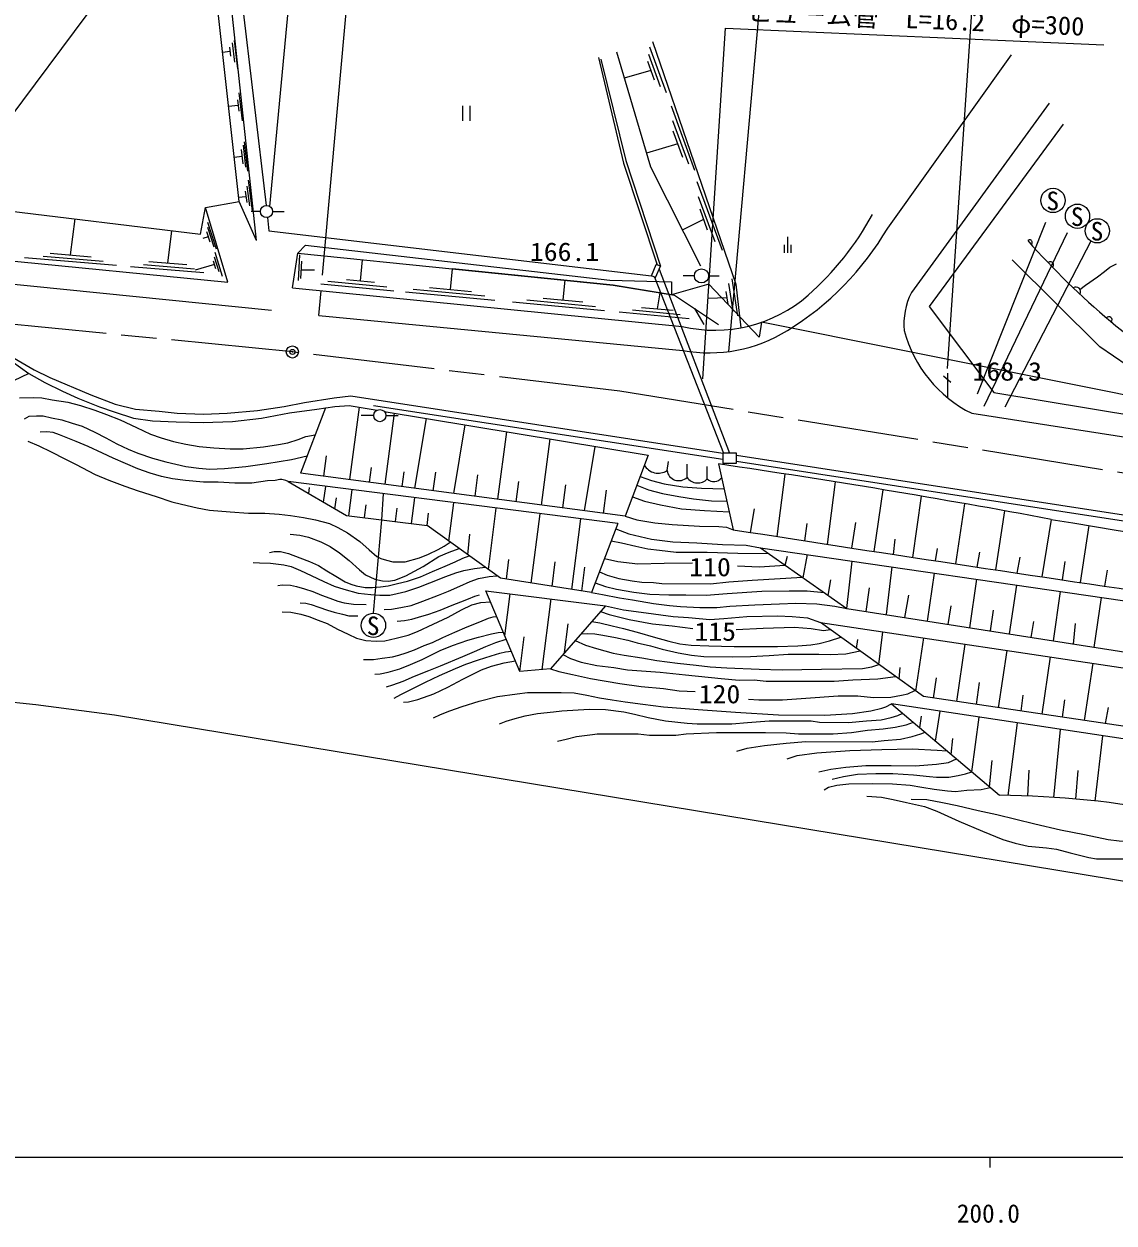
# Model space of a CAD drawing. Units: millimetres, scale not verified. Extents: x 40000 to 680000, y 20000 to 380000.
# Drawn here: x 172466 to 280272, y 198499 to 317019 of the extents above; entities that cross this region are included whole.
import ezdxf
from ezdxf.enums import TextEntityAlignment as Align

# ---------------------------------------------------------------- set-up
doc = ezdxf.new("R2010")
doc.units = ezdxf.units.MM
doc.header["$LTSCALE"] = 1000
doc.header["$PDMODE"] = 32
doc.header["$PDSIZE"] = 500
doc.linetypes.add('CHAIN', pattern=[18.5, 12, -1.5, 3.5, -1.5])
for name, color, linetype, lineweight in [('M-BGD', 7, 'Continuous', 13), ('M-BMK', 2, 'CHAIN', 13), ('M-BMK-OTRS', 5, 'Continuous', 13), ('M-STR-HTXT', 7, 'Continuous', 13), ('M-TTL-BAND', 7, 'Continuous', 25), ('M-WORK', 1, 'Continuous', 13)]:
    doc.layers.add(name, color=color, linetype=linetype, lineweight=lineweight)
doc.layers.add('M-OTRS', color=6, linetype='Continuous')
doc.styles.add('ＭＳ ゴシック', font='')
doc.styles.get('ＭＳ ゴシック').set_extended_font_data('MS Gothic')

msp = doc.modelspace()

# ---------------------------------------------------------------- linework, layer by layer
at = {"layer": 'M-BGD'}
msp.add_circle((199010, 284600), 600, dxfattribs=at)
at = {"layer": 'M-BMK'}
for p, q in [((199010, 284600), (98922, 294511)), ((231397, 280726), (199010, 284600)), ((297383, 269992), (231397, 280726))]:
    msp.add_line(p, q, dxfattribs=at)
at = {"layer": 'M-BMK-OTRS'}
msp.add_lwpolyline([(287665, 279091), (245416, 287532), (245164, 286062), (240211, 291288), (236517, 290252), (230735, 291205), (214844, 292808)], dxfattribs=at)
at = {"layer": 'M-OTRS'}
msp.add_point((199010, 284600), dxfattribs=at)
at = {"layer": 'M-STR-HTXT'}
for p, q in [((196796, 298969), (199826, 331487)), ((202006, 292201), (205516, 331457)), ((245933, 327213), (242145, 284636)), ((263816, 282962), (266556, 323407)), ((239607, 281946), (241849, 316592)), ((241849, 316592), (279256, 314974)), ((94277, 257986), (173633, 249758)), ((173633, 249758), (181426, 248731)), ((181426, 248731), (289934, 230874))]:
    msp.add_line(p, q, dxfattribs=at)
at = {"layer": 'M-TTL-BAND'}
for p, q in [((40000, 205000), (579000, 205000)), ((268000, 205000), (268000, 204000))]:
    msp.add_line(p, q, dxfattribs=at)
at = {"layer": 'M-WORK'}
for p, q in [((159716, 292498), (187870, 330222)), ((193117, 326969), (196404, 299078)), ((193739, 299456), (190818, 325715)), ((195477, 295621), (192224, 325810)), ((193254, 315370), (193577, 312572)), ((234628, 315284), (242858, 291313)), ((192856, 314294), (192098, 314209)), ((192805, 314738), (192907, 313850)), ((193055, 315158), (193276, 313237)), ((231068, 314264), (234421, 302886)), ((234336, 314765), (235989, 310245)), ((229295, 313721), (231758, 303259)), ((229527, 313535), (231997, 303515)), ((234141, 313334), (234807, 311512)), ((234229, 314026), (235398, 310828)), ((257885, 296852), (270146, 313962)), ((234474, 312423), (231839, 311647)), ((193583, 309526), (193707, 308412)), ((193730, 310209), (194039, 307450)), ((193645, 308969), (192693, 308863)), ((215854, 307436), (215854, 308931)), ((216609, 307436), (216609, 308931)), ((236466, 308939), (238792, 302580)), ((273841, 309186), (260227, 290471)), ((236619, 307490), (238184, 303211)), ((275256, 307103), (261986, 289087)), ((236651, 306470), (237609, 303851)), ((193958, 304613), (194109, 303199)), ((194139, 305053), (194372, 302866)), ((194257, 305368), (194565, 302486)), ((237130, 305161), (234021, 304244)), ((194033, 303906), (193254, 303819)), ((231997, 303515), (235410, 293086)), ((231758, 303259), (235074, 293209)), ((234421, 302886), (239360, 293110)), ((194650, 301570), (195021, 298564)), ((239011, 301459), (241508, 294655)), ((194422, 299943), (193694, 299862)), ((194352, 300509), (194492, 299377)), ((194513, 300997), (194755, 299040)), ((239157, 299962), (240793, 295503)), ((164219, 299379), (189913, 296238)), ((189913, 296238), (190429, 298869)), ((190429, 298869), (193739, 299456)), ((192637, 291505), (190429, 298869)), ((195477, 295621), (193739, 299456)), ((239292, 298732), (240044, 296683)), ((177078, 294186), (177514, 297754)), ((195849, 298480), (194926, 298480)), ((196544, 297888), (196699, 296577)), ((197049, 298480), (198203, 298480)), ((239668, 297707), (237572, 296649)), ((186686, 293388), (187077, 296585)), ((190521, 296494), (190846, 295494)), ((190606, 296925), (191231, 295004)), ((191501, 294755), (190638, 297409)), ((196699, 296577), (234523, 292120)), ((266764, 280470), (273529, 297419)), ((267437, 279245), (275664, 296397)), ((190683, 295994), (190153, 295829)), ((199564, 294350), (200312, 295164)), ((200312, 295164), (230414, 291692)), ((247691, 294389), (247691, 295205)), ((248011, 294389), (248011, 295966)), ((248332, 294389), (248332, 295205)), ((277990, 295550), (269484, 279153)), ((161271, 294587), (192637, 291505)), ((174369, 294062), (180289, 293571)), ((175056, 294353), (179100, 294018)), ((191290, 294016), (191754, 292549)), ((191331, 294456), (192074, 292104)), ((199027, 290930), (199564, 294350)), ((199564, 294350), (230735, 291205)), ((199731, 294211), (199598, 291672)), ((172507, 293921), (181624, 293164)), ((183008, 293049), (190261, 292447)), ((184283, 293239), (189330, 292820)), ((184803, 293544), (188569, 293232)), ((191298, 293232), (189408, 292673)), ((191175, 293619), (191420, 292844)), ((199856, 291853), (199944, 293558)), ((205741, 291622), (205952, 293705)), ((214640, 290785), (214844, 292808)), ((234523, 292120), (234995, 293237)), ((234935, 291970), (235407, 293087)), ((235407, 293087), (234995, 293237)), ((235281, 292789), (242258, 274591)), ((278868, 285094), (270197, 293703)), ((159716, 292498), (196962, 288730)), ((199900, 292705), (201190, 292705)), ((202530, 291593), (208345, 291047)), ((204352, 291752), (207131, 291491)), ((225778, 289738), (225975, 291686)), ((230414, 291692), (236517, 291533)), ((234935, 291970), (234523, 292120)), ((234832, 292008), (241661, 274591)), ((238773, 292116), (237675, 292116)), ((240173, 292116), (241234, 292116)), ((243067, 288162), (242499, 291835)), ((199027, 290930), (237555, 287127)), ((201622, 288204), (201863, 290650)), ((201824, 291326), (209051, 290647)), ((210194, 290539), (219027, 289709)), ((210961, 290801), (218054, 290134)), ((212567, 290980), (216713, 290590)), ((230735, 291205), (236789, 290207)), ((235108, 288861), (235369, 290442)), ((236517, 291533), (236517, 290252)), ((240211, 291288), (236517, 290252)), ((241873, 290577), (242068, 289313)), ((242149, 291371), (242574, 288630)), ((242858, 291313), (243371, 286988)), ((220777, 289544), (229881, 288688)), ((222210, 289743), (229001, 289105)), ((223829, 289921), (227727, 289555)), ((236789, 290207), (241154, 287302)), ((241971, 289945), (240121, 289887)), ((201622, 288204), (237630, 284740)), ((231319, 288553), (238262, 287900)), ((232657, 288761), (237371, 288318)), ((233555, 289007), (236662, 288715)), ((238770, 288889), (239688, 287325)), ((261986, 289087), (268378, 280577)), ((287665, 279091), (278868, 285094)), ((172953, 282476), (169878, 281009)), ((263409, 282246), (264145, 281616)), ((263816, 282489), (263816, 280077)), ((204794, 280252), (241583, 274591)), ((268378, 280577), (295661, 276098)), ((202273, 279084), (199827, 272624)), ((204612, 279301), (207390, 278840)), ((205604, 279136), (204653, 271982)), ((241583, 273972), (207043, 279287)), ((208103, 278721), (234184, 274394)), ((209094, 278557), (208158, 271516)), ((266194, 278537), (335570, 267784)), ((207068, 278308), (205827, 278308)), ((208268, 278308), (209490, 278308)), ((211128, 271121), (212274, 278029)), ((214975, 270610), (216101, 277394)), ((220172, 276719), (219283, 270037)), ((224478, 276004), (223608, 269462)), ((227911, 268890), (228968, 275259)), ((202120, 272319), (202389, 274338)), ((234184, 274394), (231939, 268354)), ((242933, 274383), (323246, 262023)), ((231939, 268354), (199827, 272624)), ((206631, 271719), (206821, 273189)), ((209861, 271290), (210063, 272756)), ((212919, 270883), (213195, 272707)), ((236062, 272879), (236220, 273771)), ((238045, 272201), (238045, 273519)), ((240047, 272059), (240047, 273272)), ((241153, 273527), (242609, 267030)), ((323246, 261408), (242933, 273765)), ((231209, 267629), (198598, 271783)), ((198598, 271783), (204363, 268442)), ((217075, 270331), (217355, 272442)), ((221142, 269790), (221410, 271805)), ((225750, 269177), (226053, 271452)), ((246951, 266355), (247741, 272536)), ((251946, 265584), (252726, 271752)), ((200642, 270598), (200721, 271211)), ((202105, 269750), (202304, 271311)), ((204598, 268412), (204925, 270977)), ((207842, 268011), (208037, 270581)), ((229770, 268643), (230074, 270929)), ((256556, 264878), (257442, 270982)), ((260375, 264296), (261225, 270344)), ((203225, 269101), (203363, 270180)), ((206144, 268221), (206307, 269501)), ((209223, 267841), (209390, 269151)), ((210797, 267646), (211120, 270188)), ((214493, 265899), (214977, 269697)), ((218397, 263089), (219170, 269163)), ((244325, 266763), (244731, 269081)), ((264640, 263649), (265505, 269602)), ((204363, 268442), (212329, 267457)), ((207029, 258775), (207842, 268011)), ((212329, 267457), (212481, 268650)), ((222631, 261754), (223504, 268611)), ((226647, 261116), (227537, 268097)), ((268568, 263057), (269464, 268896)), ((273151, 262371), (274094, 268047)), ((219579, 262238), (212329, 267457)), ((231209, 267629), (228593, 260807)), ((249678, 265934), (249923, 267648)), ((254350, 265215), (254732, 267729)), ((276953, 261805), (277824, 267431)), ((216352, 264561), (216568, 266581)), ((258478, 264584), (258642, 266090)), ((245313, 265254), (253836, 259257)), ((245313, 265254), (335730, 252083)), ((247760, 263533), (247973, 264402)), ((249528, 262288), (249943, 264580)), ((262627, 263954), (262822, 265178)), ((266744, 263332), (266990, 264823)), ((270708, 262736), (270973, 264305)), ((220188, 262142), (220434, 264073)), ((224691, 261427), (224998, 263841)), ((227628, 260960), (227928, 263312)), ((253836, 259257), (254368, 263935)), ((257769, 258638), (258334, 263358)), ((275167, 262071), (275446, 263902)), ((228593, 260807), (219579, 262238)), ((252016, 260538), (252266, 262081)), ((261833, 257998), (262525, 262747)), ((266012, 257339), (266711, 262137)), ((279346, 261451), (279626, 263019)), ((221511, 253029), (218160, 260989)), ((218160, 260989), (229977, 259513)), ((255743, 258957), (256088, 261270)), ((269941, 256721), (270646, 261564)), ((274271, 256038), (274984, 260932)), ((220029, 256548), (220547, 260690)), ((223724, 253214), (224595, 260185)), ((259579, 258353), (259977, 260558)), ((278309, 255402), (279029, 260343)), ((229977, 259513), (224529, 253281)), ((253836, 259257), (319526, 248910)), ((263880, 257675), (264173, 259512)), ((268052, 257018), (268366, 259090)), ((225924, 254877), (226278, 257713)), ((251226, 257872), (323017, 247111)), ((261419, 250537), (251226, 257872)), ((272064, 256386), (272334, 257950)), ((276262, 255725), (276475, 257753)), ((221511, 253029), (221937, 256443)), ((254798, 255302), (254919, 256186)), ((257017, 253705), (257417, 256944)), ((260666, 251079), (261454, 256339)), ((264713, 250048), (265564, 255723)), ((268855, 249434), (269705, 255102)), ((273155, 248796), (274003, 254458)), ((277352, 248173), (278199, 253829)), ((224529, 253281), (221511, 253029)), ((259022, 252262), (259118, 253397)), ((262426, 250387), (262703, 252385)), ((266673, 249757), (266975, 251922)), ((316840, 242315), (261419, 250537)), ((271079, 249104), (271278, 250666)), ((275160, 248498), (275416, 250219)), ((318767, 240613), (258266, 249834)), ((258266, 249834), (268930, 240787)), ((262624, 246138), (263075, 249101)), ((279439, 247863), (279714, 249470)), ((261068, 247457), (261241, 248592)), ((266213, 243093), (266920, 248516)), ((269810, 240772), (270733, 247934)), ((274326, 240571), (274978, 247287)), ((278417, 240212), (279150, 246651)), ((264177, 244820), (264334, 246381)), ((267969, 241603), (268228, 244213)), ((271731, 240712), (271874, 243271)), ((276481, 240403), (276741, 243237))]:
    msp.add_line(p, q, dxfattribs=at)
for points in [[(276905, 290775), (277465, 291200), (278627, 292029), (279318, 292566), (279848, 292981), (280526, 293308)], [(171284, 283650), (172953, 282476), (174520, 281581), (176288, 280718), (177783, 280026), (179946, 279170), (181395, 278690), (183310, 278043), (185183, 277794), (187524, 277679), (190173, 277631), (193083, 277730), (195960, 278055), (198723, 278579), (201445, 278960), (203200, 279223), (204612, 279301)], [(171502, 283983), (173465, 282843), (175008, 282073), (179076, 280357), (181484, 279452), (183481, 278951), (185828, 278731), (187619, 278534), (190237, 278441), (192551, 278536), (195556, 278808), (198211, 279214), (200200, 279592), (203135, 280068), (204794, 280252)], [(172034, 280078), (173421, 280091), (174249, 280056), (175267, 279883), (176792, 279647), (178055, 279315), (179477, 278856), (180628, 278426), (181985, 277874), (183597, 277125), (184992, 276473), (186036, 276125), (187251, 275764), (188471, 275495), (189780, 275270), (191229, 275120), (192859, 275029), (194151, 275016), (196148, 275235), (197651, 275445), (198569, 275606), (199587, 275942), (200357, 276235), (201261, 276412)], [(172522, 277981), (172975, 278242), (173712, 278299), (174352, 278272), (175184, 278100), (176219, 277886), (177232, 277551), (178214, 277260), (179482, 276677), (180569, 276106), (181662, 275507), (182756, 274996), (183715, 274608), (185186, 274109), (186503, 273726), (188470, 273269), (189776, 273113), (190839, 273018), (192283, 273095), (194417, 273270), (196496, 273564), (198918, 273971), (200479, 274346)], [(198598, 271783), (198370, 271890), (197982, 271986), (197769, 271981), (197297, 271909), (196545, 271850), (194987, 271640), (193327, 271619), (191672, 271727), (190222, 271737), (188438, 271883), (187159, 272073), (186069, 272298), (184960, 272615), (183733, 273049), (181282, 274085), (180226, 274610), (178811, 275260), (177617, 275749), (175984, 276400), (175364, 276631), (174728, 276694), (174061, 276673)], [(172863, 275792), (173937, 275317), (175166, 274723), (176509, 274033), (177573, 273494), (179519, 272479), (180860, 271917), (182448, 271333), (183746, 270872), (185538, 270308), (187095, 269796), (188052, 269543), (189606, 269178), (190828, 268948), (192869, 268808), (194674, 268675), (196302, 268666), (197702, 268568), (198822, 268435), (200104, 268242), (201298, 268014), (202694, 267634), (203512, 267264), (204467, 266725), (205678, 265858), (206592, 265032), (207380, 264392), (207764, 264174), (208307, 264021), (208960, 263848), (210153, 263851), (211570, 264257), (212490, 264601), (213422, 265068), (214007, 265399), (214627, 265802)], [(233088, 271445), (234245, 270979), (235617, 270609), (237229, 270309), (238673, 270080), (240472, 269897), (241978, 269845)], [(233405, 272298), (234534, 271898), (235787, 271558), (237632, 271281), (239476, 271137), (241703, 271071)], [(232653, 270275), (233844, 269840), (235420, 269483), (237492, 269107), (239756, 268928), (242209, 268812)], [(231939, 268354), (233069, 268007), (234847, 267713), (236582, 267557), (239261, 267365), (241201, 267346), (241946, 267278), (242609, 267030)], [(231009, 267108), (232286, 266627), (234522, 266094), (236637, 265838), (239012, 265733), (241565, 265582), (243882, 265508), (245313, 265254)], [(198783, 266600), (199755, 266479), (200591, 266280), (201814, 265823), (202736, 265377), (203675, 264744), (204615, 263989), (205661, 263052), (206243, 262555), (207176, 262138), (207916, 261973), (208469, 261951), (209131, 262042), (210239, 262469), (211938, 263394), (213511, 264373), (214521, 264814), (215506, 265170)], [(230554, 265922), (231546, 265733), (232980, 265395), (234173, 265151), (235305, 265009), (236984, 264825), (240050, 264802), (243058, 264708), (246118, 264688)], [(196765, 264780), (197214, 264890), (197825, 264885), (198631, 264683), (199747, 264235), (200694, 263872), (201611, 263487), (202422, 262978), (203303, 262440), (204237, 261870), (204780, 261644), (205328, 261474), (206209, 261320), (206945, 261312), (207718, 261398), (208477, 261498), (209393, 261701), (210402, 261959), (211670, 262384), (212864, 262893), (214132, 263438), (215126, 263859), (215880, 264204), (216512, 264446)], [(195147, 263787), (195758, 263771), (196850, 263734), (198171, 263563), (198880, 263377), (199817, 263006), (200856, 262490), (202115, 261926), (203147, 261455), (204084, 261158), (205506, 260764), (206762, 260631), (207676, 260553), (208638, 260563), (209378, 260726), (210234, 260938), (211508, 261336), (212620, 261770), (214177, 262397), (215178, 262756), (215977, 262989), (217010, 263197), (218087, 263312)], [(229887, 264180), (231191, 263901), (233178, 263673), (235785, 263710), (238586, 263755)], [(243026, 263469), (245188, 263360), (247760, 263533)], [(208077, 259143), (208807, 259174), (209731, 259326), (210745, 259554), (211922, 259964), (213475, 260553), (214445, 260939), (215569, 261455), (216607, 261914), (217423, 262194), (218483, 262410), (219234, 262486)], [(229388, 262880), (230153, 262532), (231295, 262222), (232600, 261975), (233583, 261851), (234740, 261817), (235560, 261724), (240364, 261671), (242186, 261882), (244481, 262048), (249458, 262338)], [(197575, 261517), (197990, 261575), (198831, 261562), (199413, 261409), (200214, 261171), (201049, 260926), (201902, 260562), (202718, 260275), (203511, 259955), (204121, 259805), (205058, 259661), (206298, 259642)], [(228593, 260807), (229696, 260619), (231359, 260312), (232664, 260114), (234726, 259747), (236294, 259550), (237384, 259452), (239302, 259352), (241001, 259356), (242280, 259461), (244745, 259616), (247182, 259717), (248799, 259768), (250866, 259694), (252674, 259470), (253836, 259257)], [(228970, 261791), (229993, 261422), (231053, 261144), (232767, 260867), (234361, 260666), (236233, 260589), (237915, 260583), (239937, 260573), (242015, 260739), (245426, 260939), (248131, 260997), (249921, 260987), (251618, 260818)], [(198014, 258921), (198843, 258895), (199855, 258683), (200649, 258455), (201562, 258103), (202452, 257744), (203481, 257208), (204513, 256710), (205358, 256320), (206278, 256075), (207307, 256021), (208155, 256049), (209283, 256300), (210478, 256616), (211378, 256981), (212948, 257690), (214411, 258386), (215726, 259126), (216774, 259598), (217656, 259835), (218616, 259906)], [(199776, 259808), (200334, 259780), (200866, 259650), (201629, 259387), (202489, 259071), (203149, 258868), (203978, 258674), (204585, 258527), (205476, 258514)], [(209366, 257992), (210107, 258055), (210817, 258180), (211491, 258370), (212514, 258671), (213618, 259070), (214807, 259560), (215675, 259895), (216426, 260208), (217055, 260452), (217532, 260592)], [(206045, 254205), (207040, 254208), (207879, 254339), (208905, 254450), (209529, 254614), (210273, 254845), (211073, 255164), (212035, 255595), (212875, 255890), (213888, 256361), (215086, 256900), (216307, 257435), (217546, 257929), (218392, 258272), (218870, 258412), (219232, 258443)], [(229475, 258938), (230327, 258657), (232329, 258170), (234626, 257734), (236581, 257519), (238618, 257281)], [(229977, 259513), (231752, 259105), (233506, 258863), (236664, 258467), (238180, 258339), (240298, 258166), (241692, 258249), (243950, 258435), (247032, 258504), (248439, 258465), (249967, 258325), (251226, 257872)], [(228617, 257957), (229402, 257809), (230630, 257544), (231773, 257275), (233325, 256844), (234691, 256456), (236247, 256005), (237330, 255758), (238463, 255621), (240199, 255564), (242715, 255491), (246979, 255481), (248991, 255535), (250279, 255635), (251119, 255782), (252124, 256038), (253266, 256404)], [(242910, 257170), (245569, 257313), (248655, 257381), (250311, 257273), (251526, 257074), (252228, 257151)], [(207160, 252750), (207696, 252785), (208495, 252936), (209652, 253291), (210685, 253708), (211843, 254211), (213633, 255088), (214862, 255595), (216356, 256112), (217418, 256417), (218688, 256751), (219369, 256870), (219878, 256907)], [(208335, 251502), (208957, 251682), (209963, 252067), (211100, 252538), (212516, 253102), (213648, 253565), (215877, 254493), (217022, 254999), (218133, 255486), (219143, 255870), (220170, 256215)], [(226975, 256079), (228013, 255633), (229091, 255290), (230728, 254813), (231834, 254614), (233568, 254350), (235048, 254108), (237113, 253826), (238941, 253624), (240338, 253487), (241970, 253362), (245187, 253260), (247449, 253192), (251327, 253233), (255384, 253316), (256305, 253463), (257017, 253705)], [(227556, 256743), (228150, 256756), (228920, 256724), (229726, 256613), (230973, 256381), (232198, 256105), (233116, 255855), (234429, 255541), (235599, 255226), (237151, 254860), (238480, 254622), (239718, 254494), (242498, 254454), (244321, 254492), (246176, 254604), (248032, 254720), (251063, 254735), (252192, 254706), (253750, 254761), (255155, 255044)], [(209089, 250374), (209742, 250746), (210936, 251330), (212173, 251944), (213548, 252611), (215148, 253307), (216162, 253755), (217435, 254173), (218685, 254574), (219520, 254822), (220089, 254971), (220666, 255035)], [(210008, 249970), (210491, 250013), (211421, 250238), (212991, 250811), (214388, 251473), (215855, 252270), (217709, 253184), (218714, 253553), (219966, 253878), (221077, 254059)], [(225752, 254680), (226532, 254309), (227576, 253953), (229138, 253608), (230795, 253399), (232166, 253195), (233544, 253074), (235392, 252936), (237887, 252676), (241410, 252327), (243188, 252167), (244676, 252186), (245885, 252046), (252579, 252059), (254428, 252184), (256914, 252282), (258660, 252522)], [(224529, 253281), (225365, 253007), (226713, 252715), (228499, 252336), (231395, 251842), (233512, 251542), (235708, 251320), (237252, 251101), (238842, 251032)], [(212962, 248446), (213650, 248770), (214575, 249136), (215808, 249559), (217473, 250082), (219313, 250549), (221231, 250812), (222277, 250926), (225608, 250926), (226889, 250897), (228131, 250672), (229371, 250427), (230634, 250202), (231927, 250000), (233680, 249787), (235727, 249533), (239154, 249245), (242823, 249006), (247091, 248739), (251687, 248711), (254393, 248865), (256229, 249117), (257315, 249379), (257709, 249510), (258266, 249834)], [(244124, 250288), (245131, 250211), (247475, 250225), (249790, 250393), (252977, 250599), (254920, 250625), (256479, 250460), (258183, 250463), (259256, 250678), (259894, 250798), (260579, 251141)], [(219489, 247835), (220171, 248100), (221055, 248380), (222027, 248638), (223244, 248877), (224832, 249036), (225646, 249136), (228355, 249283), (229966, 249252), (231779, 249017), (232837, 248808), (234194, 248465), (235928, 248146), (238044, 247900), (239031, 247845), (242461, 247857), (244011, 247968), (246150, 248128), (250316, 248135), (251143, 247998), (254003, 247976), (255775, 248136), (257241, 248233), (258216, 248482), (258899, 248677), (259391, 248881)], [(225231, 246136), (226075, 246337), (227114, 246579), (228678, 246786), (229151, 246853), (233206, 246861), (234329, 246734), (236931, 246716), (237954, 246853), (240942, 246973), (245806, 246980), (247841, 246940), (249050, 246856), (252506, 246843), (254298, 246980), (255901, 247227), (257438, 247349), (258636, 247512), (259717, 247750), (260437, 247993)], [(242980, 245141), (244003, 245437), (245712, 245684), (247836, 245921), (249804, 246087), (256351, 246056), (257548, 246186), (259148, 246329), (260323, 246574), (261177, 246859), (261593, 247013)], [(247935, 244383), (248921, 244707), (250881, 244972), (254132, 245197), (257310, 245296), (260321, 245358), (262766, 245224), (263743, 245188)], [(251068, 243094), (252270, 243368), (253750, 243546), (255714, 243725), (258223, 243717), (260595, 243690), (262726, 243860), (263890, 244021), (264685, 244389)], [(252391, 242375), (253506, 242635), (254894, 242877), (256717, 242945), (258402, 242919), (260428, 242808), (262021, 242631), (262729, 242558), (263940, 242554), (264853, 242732), (265589, 242894), (266213, 243093)], [(251608, 241325), (252021, 241579), (252857, 241786), (254058, 241903), (256350, 241938), (258371, 241907), (260104, 241781), (261261, 241595), (262499, 241393), (263787, 241234), (264586, 241165), (265701, 241293), (267129, 241355), (268017, 241562)], [(255839, 240679), (257259, 240588), (258436, 240346), (259740, 240064), (261528, 239670), (262736, 239223), (264923, 238212), (267279, 237225), (269268, 236413), (270492, 236048), (271793, 235742), (273589, 235600), (274591, 235438), (275921, 235086), (277788, 234644), (278541, 234503), (281435, 234509)], [(260198, 240387), (261754, 240351), (263298, 240072), (264772, 239784), (266828, 239273), (268669, 238875), (272431, 237963), (274974, 237363), (277338, 236889), (279699, 236406), (280783, 236263), (282291, 236221), (283698, 236356), (285002, 236573), (286584, 237066), (287622, 237536), (288359, 238002), (288913, 238502)]]:
    msp.add_lwpolyline(points, dxfattribs=at)
msp.add_lwpolyline([(241583, 274591), (241583, 273622), (242933, 273622), (242933, 274591)], close=True, dxfattribs=at)
for centre, radius in [((274239, 299576), 1200), ((196449, 298480), 600), ((276659, 298017), 1200), ((278615, 296575), 1200), ((239473, 292116), 700), ((207668, 278308), 600), ((207029, 257575), 1200)]:
    msp.add_circle(centre, radius, dxfattribs=at)
for centre, radius, start, end in [((229923, 312777), 30223, 311.67789, 331.1115), ((232853, 311433), 28969, 301.45002, 329.77976), ((271932, 295433), 252, 306.08452, 137.14044), ((328652, 345813), 75888, 221.42343, 238.64505), ((273978, 293215), 309, 310.11227, 137.67022), ((266683, 287282), 7201, 153.7077, 184.59487), ((276507, 290572), 447, 326.73581, 126.56705), ((240792, 300800), 14051, 256.68204, 311.05106), ((279759, 287759), 315, 322.21425, 137.57855), ((240220, 299195), 14685, 259.84225, 301.84352), ((272006, 290120), 12959, 195.2795, 243.3537), ((235190, 274161), 1550, 208.28357, 304.25254), ((237230, 273058), 1182, 188.67885, 313.56639), ((116822, -575371), 857955, 79.43946, 81.66762), ((239103, 272938), 1289, 214.83532, 317.02586), ((240707, 272704), 923, 224.30876, 324.37953), ((567789, 2035933), 1792116, 260.56672, 262.78148), ((981260, 5007032), 4797210, 261.14264, 262.27774), ((267643, 141020), 99776, 69.27913, 89.26068)]:
    msp.add_arc(centre, radius, start, end, dxfattribs=at)

# ---------------------------------------------------------------- texts
at = {"layer": 'M-STR-HTXT', "style": 'ＭＳ ゴシック', "width": 1.05}
msp.add_text('ヒューム管\u3000L=16.2\u3000φ=300', height=1833, rotation=357.523, dxfattribs=at).set_placement((260563, 316033), align=Align.BOTTOM_CENTER)
at = {"layer": 'M-TTL-BAND', "style": 'ＭＳ ゴシック'}
msp.add_text('200.0', height=1833, dxfattribs=at).set_placement((267844, 199445), align=Align.MIDDLE_CENTER)
at = {"layer": 'M-WORK', "style": 'ＭＳ ゴシック'}
for p in [(274209, 299530), (276629, 297971), (278585, 296529), (206999, 257529)]:
    msp.add_text('S', height=1833, dxfattribs=at).set_placement(p, align=Align.MIDDLE_CENTER)
at = {"layer": 'M-WORK', "style": 'ＭＳ ゴシック', "width": 1.1}
for s, p in [('166.1', (225928, 294505)), ('168.3', (269715, 282682)), ('110', (240320, 263346)), ('115', (240832, 256970)), ('120', (241255, 250789))]:
    msp.add_text(s, height=1833, dxfattribs=at).set_placement(p, align=Align.MIDDLE_CENTER)

doc.saveas('drawing.dxf')
